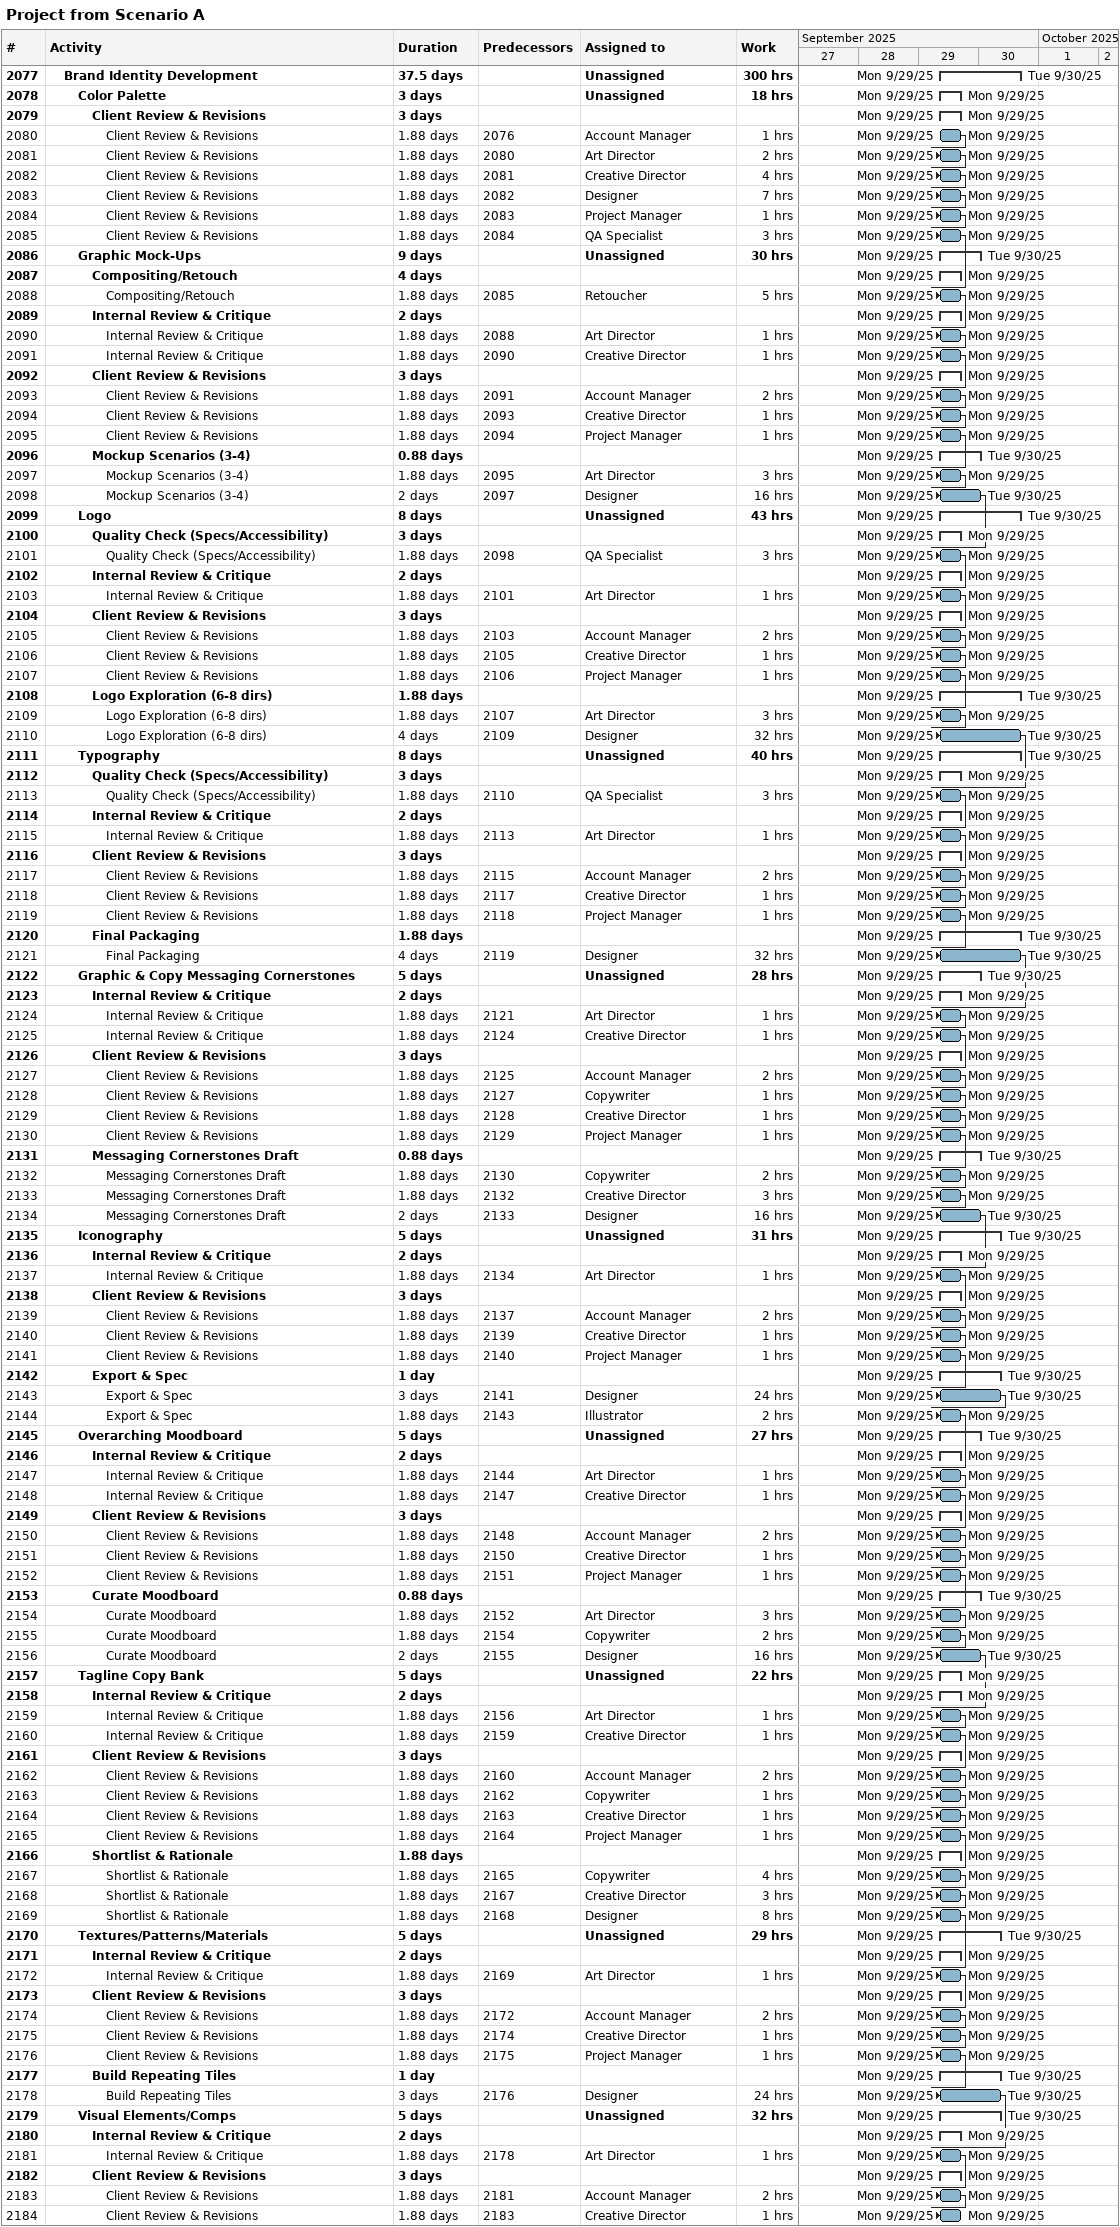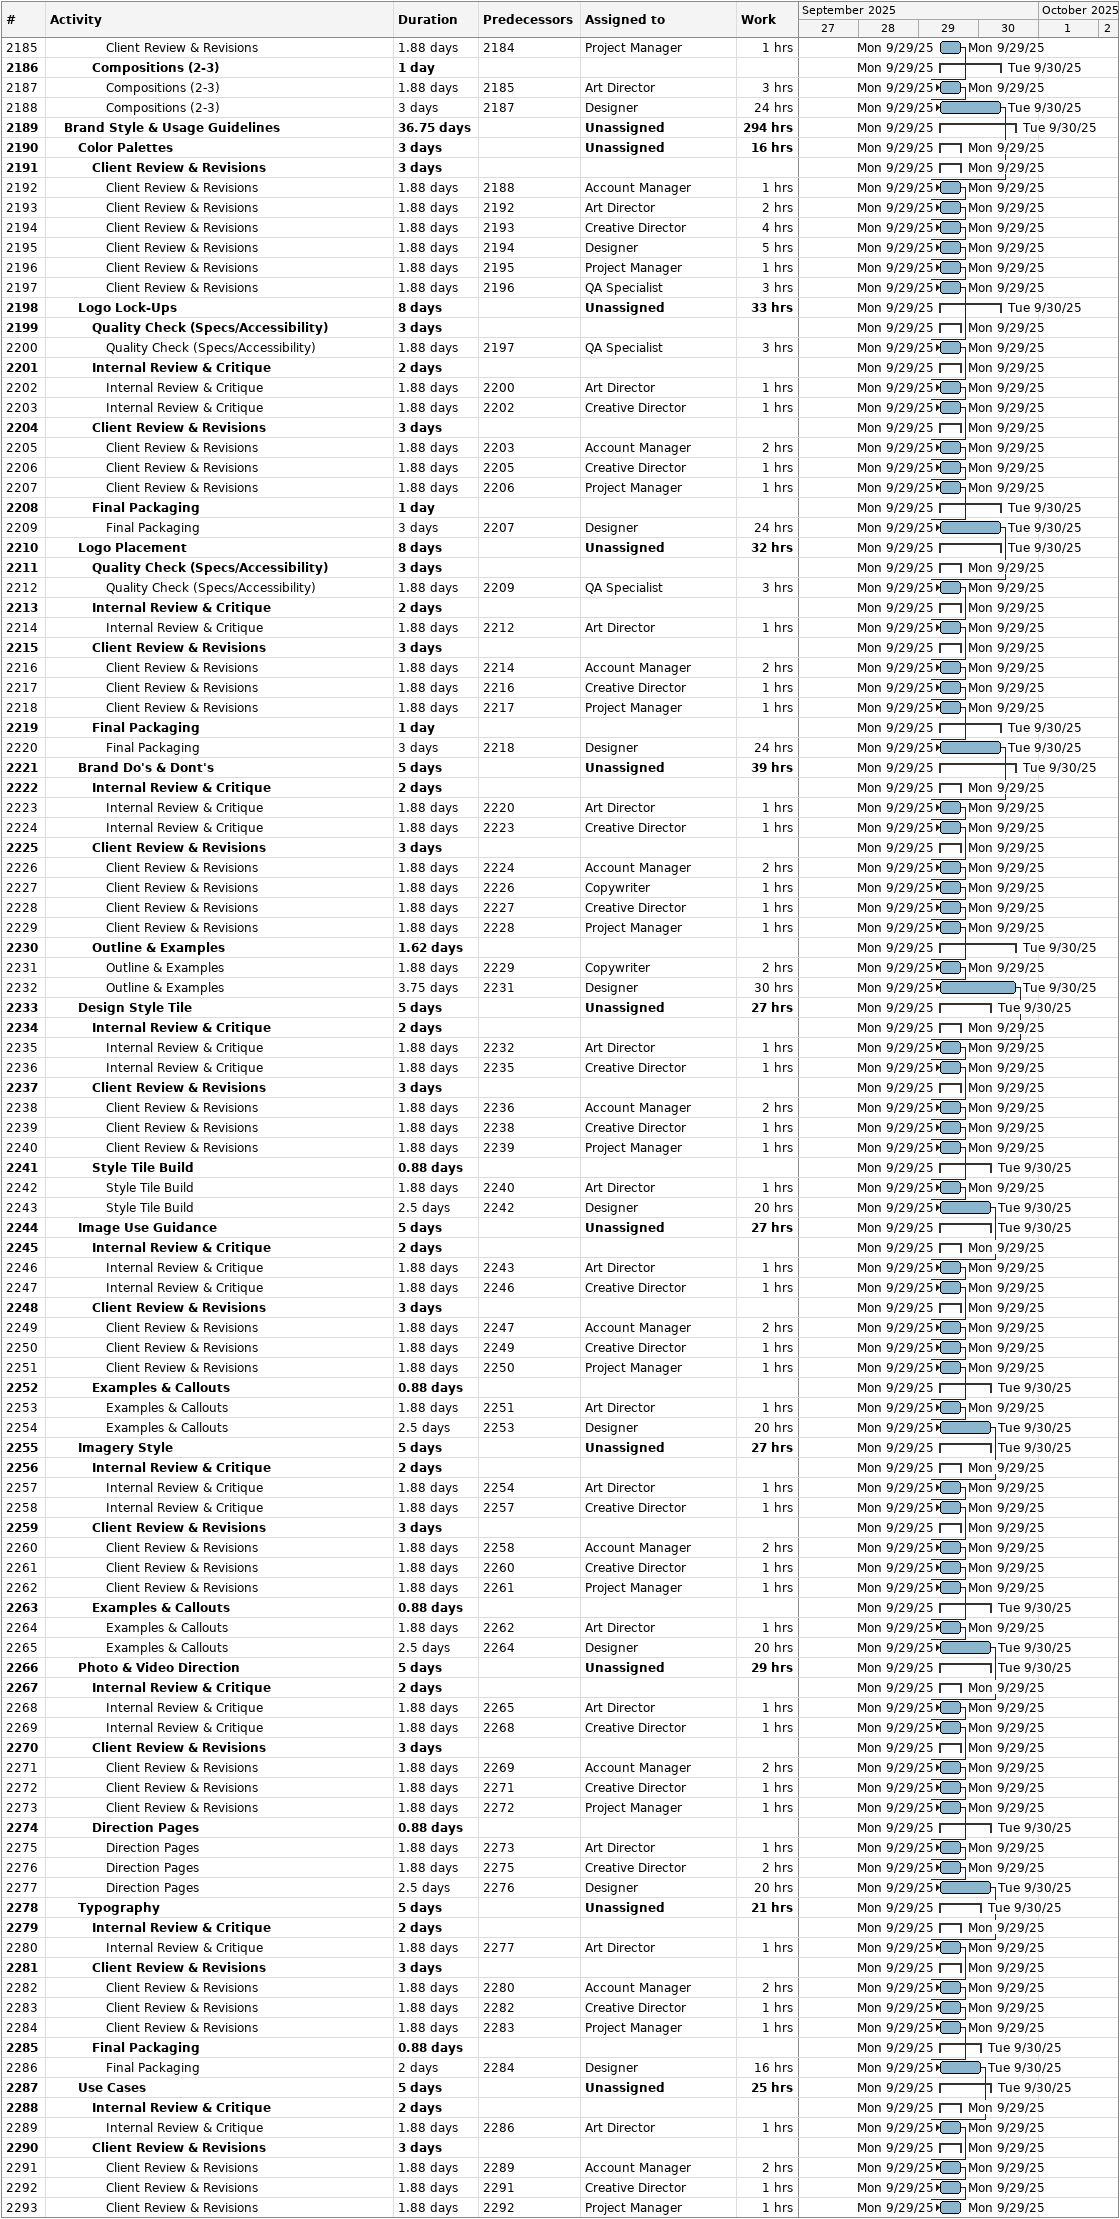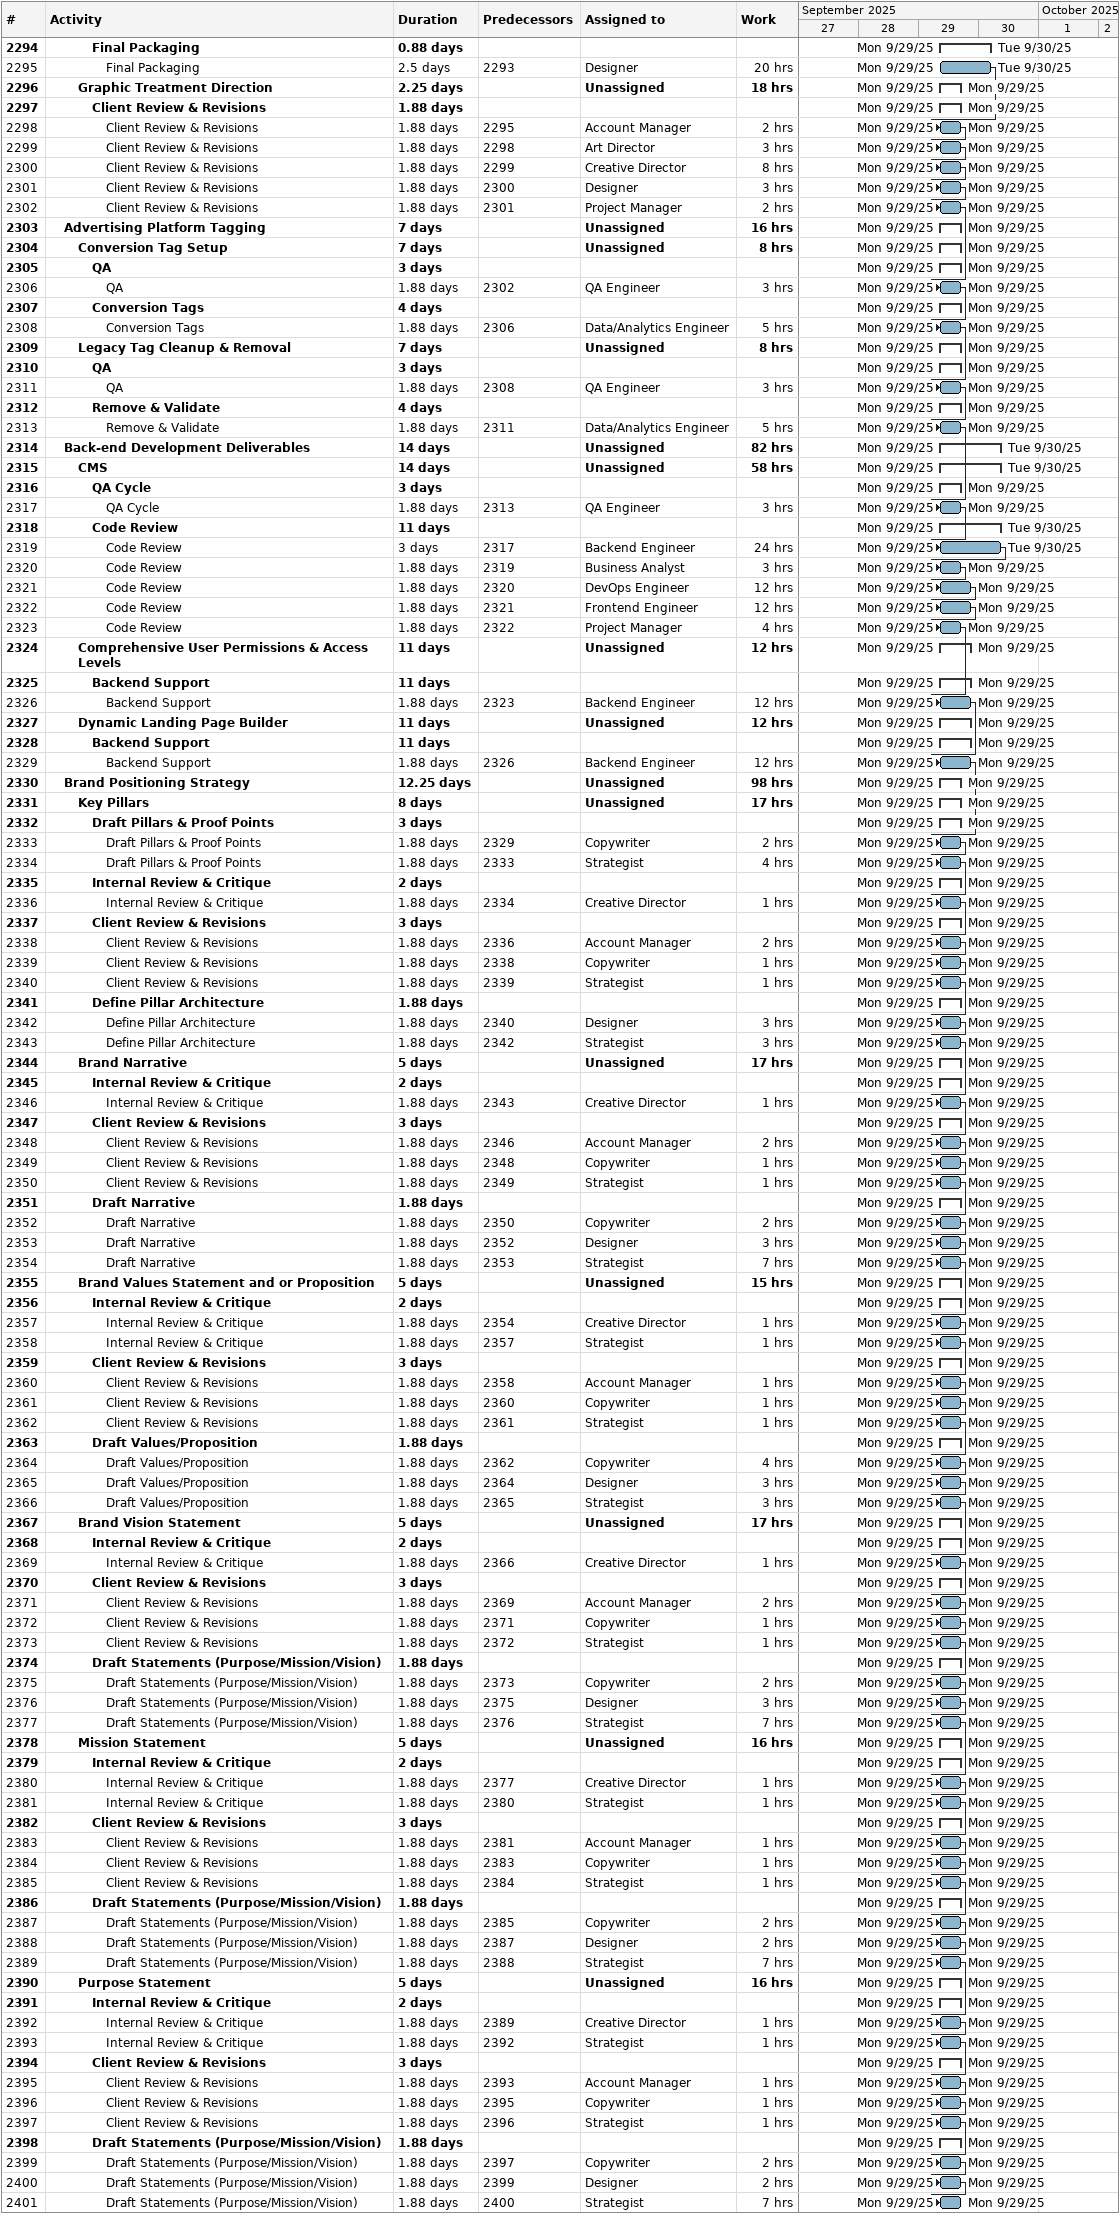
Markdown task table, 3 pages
Project from Scenario A

| ID | Level | Task | Duration | Start | Finish | Predecessors | Resources | Work (h) |
|---|---|---|---|---|---|---|---|---|
| 2077 | 2 | **Brand Identity Development** | 37.5d | 2025-09-29 | 2025-09-30 |  | Unassigned | 300 |
| 2078 | 3 | **Color Palette** | 3d | 2025-09-29 | 2025-09-29 |  | Unassigned | 18 |
| 2079 | 4 | **Client Review & Revisions** | 3d | 2025-09-29 | 2025-09-29 |  |  |  |
| 2080 | 5 | Client Review & Revisions | 1.88d | 2025-09-29 | 2025-09-29 | 2076 | Account Manager | 1 |
| 2081 | 5 | Client Review & Revisions | 1.88d | 2025-09-29 | 2025-09-29 | 2080 | Art Director | 2 |
| 2082 | 5 | Client Review & Revisions | 1.88d | 2025-09-29 | 2025-09-29 | 2081 | Creative Director | 4 |
| 2083 | 5 | Client Review & Revisions | 1.88d | 2025-09-29 | 2025-09-29 | 2082 | Designer | 7 |
| 2084 | 5 | Client Review & Revisions | 1.88d | 2025-09-29 | 2025-09-29 | 2083 | Project Manager | 1 |
| 2085 | 5 | Client Review & Revisions | 1.88d | 2025-09-29 | 2025-09-29 | 2084 | QA Specialist | 3 |
| 2086 | 3 | **Graphic Mock-Ups** | 9d | 2025-09-29 | 2025-09-30 |  | Unassigned | 30 |
| 2087 | 4 | **Compositing/Retouch** | 4d | 2025-09-29 | 2025-09-29 |  |  |  |
| 2088 | 5 | Compositing/Retouch | 1.88d | 2025-09-29 | 2025-09-29 | 2085 | Retoucher | 5 |
| 2089 | 4 | **Internal Review & Critique** | 2d | 2025-09-29 | 2025-09-29 |  |  |  |
| 2090 | 5 | Internal Review & Critique | 1.88d | 2025-09-29 | 2025-09-29 | 2088 | Art Director | 1 |
| 2091 | 5 | Internal Review & Critique | 1.88d | 2025-09-29 | 2025-09-29 | 2090 | Creative Director | 1 |
| 2092 | 4 | **Client Review & Revisions** | 3d | 2025-09-29 | 2025-09-29 |  |  |  |
| 2093 | 5 | Client Review & Revisions | 1.88d | 2025-09-29 | 2025-09-29 | 2091 | Account Manager | 2 |
| 2094 | 5 | Client Review & Revisions | 1.88d | 2025-09-29 | 2025-09-29 | 2093 | Creative Director | 1 |
| 2095 | 5 | Client Review & Revisions | 1.88d | 2025-09-29 | 2025-09-29 | 2094 | Project Manager | 1 |
| 2096 | 4 | **Mockup Scenarios (3-4)** | 0.88d | 2025-09-29 | 2025-09-30 |  |  |  |
| 2097 | 5 | Mockup Scenarios (3-4) | 1.88d | 2025-09-29 | 2025-09-29 | 2095 | Art Director | 3 |
| 2098 | 5 | Mockup Scenarios (3-4) | 2d | 2025-09-29 | 2025-09-30 | 2097 | Designer | 16 |
| 2099 | 3 | **Logo** | 8d | 2025-09-29 | 2025-09-30 |  | Unassigned | 43 |
| 2100 | 4 | **Quality Check (Specs/Accessibility)** | 3d | 2025-09-29 | 2025-09-29 |  |  |  |
| 2101 | 5 | Quality Check (Specs/Accessibility) | 1.88d | 2025-09-29 | 2025-09-29 | 2098 | QA Specialist | 3 |
| 2102 | 4 | **Internal Review & Critique** | 2d | 2025-09-29 | 2025-09-29 |  |  |  |
| 2103 | 5 | Internal Review & Critique | 1.88d | 2025-09-29 | 2025-09-29 | 2101 | Art Director | 1 |
| 2104 | 4 | **Client Review & Revisions** | 3d | 2025-09-29 | 2025-09-29 |  |  |  |
| 2105 | 5 | Client Review & Revisions | 1.88d | 2025-09-29 | 2025-09-29 | 2103 | Account Manager | 2 |
| 2106 | 5 | Client Review & Revisions | 1.88d | 2025-09-29 | 2025-09-29 | 2105 | Creative Director | 1 |
| 2107 | 5 | Client Review & Revisions | 1.88d | 2025-09-29 | 2025-09-29 | 2106 | Project Manager | 1 |
| 2108 | 4 | **Logo Exploration (6-8 dirs)** | 1.88d | 2025-09-29 | 2025-09-30 |  |  |  |
| 2109 | 5 | Logo Exploration (6-8 dirs) | 1.88d | 2025-09-29 | 2025-09-29 | 2107 | Art Director | 3 |
| 2110 | 5 | Logo Exploration (6-8 dirs) | 4d | 2025-09-29 | 2025-09-30 | 2109 | Designer | 32 |
| 2111 | 3 | **Typography** | 8d | 2025-09-29 | 2025-09-30 |  | Unassigned | 40 |
| 2112 | 4 | **Quality Check (Specs/Accessibility)** | 3d | 2025-09-29 | 2025-09-29 |  |  |  |
| 2113 | 5 | Quality Check (Specs/Accessibility) | 1.88d | 2025-09-29 | 2025-09-29 | 2110 | QA Specialist | 3 |
| 2114 | 4 | **Internal Review & Critique** | 2d | 2025-09-29 | 2025-09-29 |  |  |  |
| 2115 | 5 | Internal Review & Critique | 1.88d | 2025-09-29 | 2025-09-29 | 2113 | Art Director | 1 |
| 2116 | 4 | **Client Review & Revisions** | 3d | 2025-09-29 | 2025-09-29 |  |  |  |
| 2117 | 5 | Client Review & Revisions | 1.88d | 2025-09-29 | 2025-09-29 | 2115 | Account Manager | 2 |
| 2118 | 5 | Client Review & Revisions | 1.88d | 2025-09-29 | 2025-09-29 | 2117 | Creative Director | 1 |
| 2119 | 5 | Client Review & Revisions | 1.88d | 2025-09-29 | 2025-09-29 | 2118 | Project Manager | 1 |
| 2120 | 4 | **Final Packaging** | 1.88d | 2025-09-29 | 2025-09-30 |  |  |  |
| 2121 | 5 | Final Packaging | 4d | 2025-09-29 | 2025-09-30 | 2119 | Designer | 32 |
| 2122 | 3 | **Graphic & Copy Messaging Cornerstones** | 5d | 2025-09-29 | 2025-09-30 |  | Unassigned | 28 |
| 2123 | 4 | **Internal Review & Critique** | 2d | 2025-09-29 | 2025-09-29 |  |  |  |
| 2124 | 5 | Internal Review & Critique | 1.88d | 2025-09-29 | 2025-09-29 | 2121 | Art Director | 1 |
| 2125 | 5 | Internal Review & Critique | 1.88d | 2025-09-29 | 2025-09-29 | 2124 | Creative Director | 1 |
| 2126 | 4 | **Client Review & Revisions** | 3d | 2025-09-29 | 2025-09-29 |  |  |  |
| 2127 | 5 | Client Review & Revisions | 1.88d | 2025-09-29 | 2025-09-29 | 2125 | Account Manager | 2 |
| 2128 | 5 | Client Review & Revisions | 1.88d | 2025-09-29 | 2025-09-29 | 2127 | Copywriter | 1 |
| 2129 | 5 | Client Review & Revisions | 1.88d | 2025-09-29 | 2025-09-29 | 2128 | Creative Director | 1 |
| 2130 | 5 | Client Review & Revisions | 1.88d | 2025-09-29 | 2025-09-29 | 2129 | Project Manager | 1 |
| 2131 | 4 | **Messaging Cornerstones Draft** | 0.88d | 2025-09-29 | 2025-09-30 |  |  |  |
| 2132 | 5 | Messaging Cornerstones Draft | 1.88d | 2025-09-29 | 2025-09-29 | 2130 | Copywriter | 2 |
| 2133 | 5 | Messaging Cornerstones Draft | 1.88d | 2025-09-29 | 2025-09-29 | 2132 | Creative Director | 3 |
| 2134 | 5 | Messaging Cornerstones Draft | 2d | 2025-09-29 | 2025-09-30 | 2133 | Designer | 16 |
| 2135 | 3 | **Iconography** | 5d | 2025-09-29 | 2025-09-30 |  | Unassigned | 31 |
| 2136 | 4 | **Internal Review & Critique** | 2d | 2025-09-29 | 2025-09-29 |  |  |  |
| 2137 | 5 | Internal Review & Critique | 1.88d | 2025-09-29 | 2025-09-29 | 2134 | Art Director | 1 |
| 2138 | 4 | **Client Review & Revisions** | 3d | 2025-09-29 | 2025-09-29 |  |  |  |
| 2139 | 5 | Client Review & Revisions | 1.88d | 2025-09-29 | 2025-09-29 | 2137 | Account Manager | 2 |
| 2140 | 5 | Client Review & Revisions | 1.88d | 2025-09-29 | 2025-09-29 | 2139 | Creative Director | 1 |
| 2141 | 5 | Client Review & Revisions | 1.88d | 2025-09-29 | 2025-09-29 | 2140 | Project Manager | 1 |
| 2142 | 4 | **Export & Spec** | 1d | 2025-09-29 | 2025-09-30 |  |  |  |
| 2143 | 5 | Export & Spec | 3d | 2025-09-29 | 2025-09-30 | 2141 | Designer | 24 |
| 2144 | 5 | Export & Spec | 1.88d | 2025-09-29 | 2025-09-29 | 2143 | Illustrator | 2 |
| 2145 | 3 | **Overarching Moodboard** | 5d | 2025-09-29 | 2025-09-30 |  | Unassigned | 27 |
| 2146 | 4 | **Internal Review & Critique** | 2d | 2025-09-29 | 2025-09-29 |  |  |  |
| 2147 | 5 | Internal Review & Critique | 1.88d | 2025-09-29 | 2025-09-29 | 2144 | Art Director | 1 |
| 2148 | 5 | Internal Review & Critique | 1.88d | 2025-09-29 | 2025-09-29 | 2147 | Creative Director | 1 |
| 2149 | 4 | **Client Review & Revisions** | 3d | 2025-09-29 | 2025-09-29 |  |  |  |
| 2150 | 5 | Client Review & Revisions | 1.88d | 2025-09-29 | 2025-09-29 | 2148 | Account Manager | 2 |
| 2151 | 5 | Client Review & Revisions | 1.88d | 2025-09-29 | 2025-09-29 | 2150 | Creative Director | 1 |
| 2152 | 5 | Client Review & Revisions | 1.88d | 2025-09-29 | 2025-09-29 | 2151 | Project Manager | 1 |
| 2153 | 4 | **Curate Moodboard** | 0.88d | 2025-09-29 | 2025-09-30 |  |  |  |
| 2154 | 5 | Curate Moodboard | 1.88d | 2025-09-29 | 2025-09-29 | 2152 | Art Director | 3 |
| 2155 | 5 | Curate Moodboard | 1.88d | 2025-09-29 | 2025-09-29 | 2154 | Copywriter | 2 |
| 2156 | 5 | Curate Moodboard | 2d | 2025-09-29 | 2025-09-30 | 2155 | Designer | 16 |
| 2157 | 3 | **Tagline Copy Bank** | 5d | 2025-09-29 | 2025-09-29 |  | Unassigned | 22 |
| 2158 | 4 | **Internal Review & Critique** | 2d | 2025-09-29 | 2025-09-29 |  |  |  |
| 2159 | 5 | Internal Review & Critique | 1.88d | 2025-09-29 | 2025-09-29 | 2156 | Art Director | 1 |
| 2160 | 5 | Internal Review & Critique | 1.88d | 2025-09-29 | 2025-09-29 | 2159 | Creative Director | 1 |
| 2161 | 4 | **Client Review & Revisions** | 3d | 2025-09-29 | 2025-09-29 |  |  |  |
| 2162 | 5 | Client Review & Revisions | 1.88d | 2025-09-29 | 2025-09-29 | 2160 | Account Manager | 2 |
| 2163 | 5 | Client Review & Revisions | 1.88d | 2025-09-29 | 2025-09-29 | 2162 | Copywriter | 1 |
| 2164 | 5 | Client Review & Revisions | 1.88d | 2025-09-29 | 2025-09-29 | 2163 | Creative Director | 1 |
| 2165 | 5 | Client Review & Revisions | 1.88d | 2025-09-29 | 2025-09-29 | 2164 | Project Manager | 1 |
| 2166 | 4 | **Shortlist & Rationale** | 1.88d | 2025-09-29 | 2025-09-29 |  |  |  |
| 2167 | 5 | Shortlist & Rationale | 1.88d | 2025-09-29 | 2025-09-29 | 2165 | Copywriter | 4 |
| 2168 | 5 | Shortlist & Rationale | 1.88d | 2025-09-29 | 2025-09-29 | 2167 | Creative Director | 3 |
| 2169 | 5 | Shortlist & Rationale | 1.88d | 2025-09-29 | 2025-09-29 | 2168 | Designer | 8 |
| 2170 | 3 | **Textures/Patterns/Materials** | 5d | 2025-09-29 | 2025-09-30 |  | Unassigned | 29 |
| 2171 | 4 | **Internal Review & Critique** | 2d | 2025-09-29 | 2025-09-29 |  |  |  |
| 2172 | 5 | Internal Review & Critique | 1.88d | 2025-09-29 | 2025-09-29 | 2169 | Art Director | 1 |
| 2173 | 4 | **Client Review & Revisions** | 3d | 2025-09-29 | 2025-09-29 |  |  |  |
| 2174 | 5 | Client Review & Revisions | 1.88d | 2025-09-29 | 2025-09-29 | 2172 | Account Manager | 2 |
| 2175 | 5 | Client Review & Revisions | 1.88d | 2025-09-29 | 2025-09-29 | 2174 | Creative Director | 1 |
| 2176 | 5 | Client Review & Revisions | 1.88d | 2025-09-29 | 2025-09-29 | 2175 | Project Manager | 1 |
| 2177 | 4 | **Build Repeating Tiles** | 1d | 2025-09-29 | 2025-09-30 |  |  |  |
| 2178 | 5 | Build Repeating Tiles | 3d | 2025-09-29 | 2025-09-30 | 2176 | Designer | 24 |
| 2179 | 3 | **Visual Elements/Comps** | 5d | 2025-09-29 | 2025-09-30 |  | Unassigned | 32 |
| 2180 | 4 | **Internal Review & Critique** | 2d | 2025-09-29 | 2025-09-29 |  |  |  |
| 2181 | 5 | Internal Review & Critique | 1.88d | 2025-09-29 | 2025-09-29 | 2178 | Art Director | 1 |
| 2182 | 4 | **Client Review & Revisions** | 3d | 2025-09-29 | 2025-09-29 |  |  |  |
| 2183 | 5 | Client Review & Revisions | 1.88d | 2025-09-29 | 2025-09-29 | 2181 | Account Manager | 2 |
| 2184 | 5 | Client Review & Revisions | 1.88d | 2025-09-29 | 2025-09-29 | 2183 | Creative Director | 1 |
| 2185 | 5 | Client Review & Revisions | 1.88d | 2025-09-29 | 2025-09-29 | 2184 | Project Manager | 1 |
| 2186 | 4 | **Compositions (2-3)** | 1d | 2025-09-29 | 2025-09-30 |  |  |  |
| 2187 | 5 | Compositions (2-3) | 1.88d | 2025-09-29 | 2025-09-29 | 2185 | Art Director | 3 |
| 2188 | 5 | Compositions (2-3) | 3d | 2025-09-29 | 2025-09-30 | 2187 | Designer | 24 |
| 2189 | 2 | **Brand Style & Usage Guidelines** | 36.75d | 2025-09-29 | 2025-09-30 |  | Unassigned | 294 |
| 2190 | 3 | **Color Palettes** | 3d | 2025-09-29 | 2025-09-29 |  | Unassigned | 16 |
| 2191 | 4 | **Client Review & Revisions** | 3d | 2025-09-29 | 2025-09-29 |  |  |  |
| 2192 | 5 | Client Review & Revisions | 1.88d | 2025-09-29 | 2025-09-29 | 2188 | Account Manager | 1 |
| 2193 | 5 | Client Review & Revisions | 1.88d | 2025-09-29 | 2025-09-29 | 2192 | Art Director | 2 |
| 2194 | 5 | Client Review & Revisions | 1.88d | 2025-09-29 | 2025-09-29 | 2193 | Creative Director | 4 |
| 2195 | 5 | Client Review & Revisions | 1.88d | 2025-09-29 | 2025-09-29 | 2194 | Designer | 5 |
| 2196 | 5 | Client Review & Revisions | 1.88d | 2025-09-29 | 2025-09-29 | 2195 | Project Manager | 1 |
| 2197 | 5 | Client Review & Revisions | 1.88d | 2025-09-29 | 2025-09-29 | 2196 | QA Specialist | 3 |
| 2198 | 3 | **Logo Lock-Ups** | 8d | 2025-09-29 | 2025-09-30 |  | Unassigned | 33 |
| 2199 | 4 | **Quality Check (Specs/Accessibility)** | 3d | 2025-09-29 | 2025-09-29 |  |  |  |
| 2200 | 5 | Quality Check (Specs/Accessibility) | 1.88d | 2025-09-29 | 2025-09-29 | 2197 | QA Specialist | 3 |
| 2201 | 4 | **Internal Review & Critique** | 2d | 2025-09-29 | 2025-09-29 |  |  |  |
| 2202 | 5 | Internal Review & Critique | 1.88d | 2025-09-29 | 2025-09-29 | 2200 | Art Director | 1 |
| 2203 | 5 | Internal Review & Critique | 1.88d | 2025-09-29 | 2025-09-29 | 2202 | Creative Director | 1 |
| 2204 | 4 | **Client Review & Revisions** | 3d | 2025-09-29 | 2025-09-29 |  |  |  |
| 2205 | 5 | Client Review & Revisions | 1.88d | 2025-09-29 | 2025-09-29 | 2203 | Account Manager | 2 |
| 2206 | 5 | Client Review & Revisions | 1.88d | 2025-09-29 | 2025-09-29 | 2205 | Creative Director | 1 |
| 2207 | 5 | Client Review & Revisions | 1.88d | 2025-09-29 | 2025-09-29 | 2206 | Project Manager | 1 |
| 2208 | 4 | **Final Packaging** | 1d | 2025-09-29 | 2025-09-30 |  |  |  |
| 2209 | 5 | Final Packaging | 3d | 2025-09-29 | 2025-09-30 | 2207 | Designer | 24 |
| 2210 | 3 | **Logo Placement** | 8d | 2025-09-29 | 2025-09-30 |  | Unassigned | 32 |
| 2211 | 4 | **Quality Check (Specs/Accessibility)** | 3d | 2025-09-29 | 2025-09-29 |  |  |  |
| 2212 | 5 | Quality Check (Specs/Accessibility) | 1.88d | 2025-09-29 | 2025-09-29 | 2209 | QA Specialist | 3 |
| 2213 | 4 | **Internal Review & Critique** | 2d | 2025-09-29 | 2025-09-29 |  |  |  |
| 2214 | 5 | Internal Review & Critique | 1.88d | 2025-09-29 | 2025-09-29 | 2212 | Art Director | 1 |
| 2215 | 4 | **Client Review & Revisions** | 3d | 2025-09-29 | 2025-09-29 |  |  |  |
| 2216 | 5 | Client Review & Revisions | 1.88d | 2025-09-29 | 2025-09-29 | 2214 | Account Manager | 2 |
| 2217 | 5 | Client Review & Revisions | 1.88d | 2025-09-29 | 2025-09-29 | 2216 | Creative Director | 1 |
| 2218 | 5 | Client Review & Revisions | 1.88d | 2025-09-29 | 2025-09-29 | 2217 | Project Manager | 1 |
| 2219 | 4 | **Final Packaging** | 1d | 2025-09-29 | 2025-09-30 |  |  |  |
| 2220 | 5 | Final Packaging | 3d | 2025-09-29 | 2025-09-30 | 2218 | Designer | 24 |
| 2221 | 3 | **Brand Do's & Dont's** | 5d | 2025-09-29 | 2025-09-30 |  | Unassigned | 39 |
| 2222 | 4 | **Internal Review & Critique** | 2d | 2025-09-29 | 2025-09-29 |  |  |  |
| 2223 | 5 | Internal Review & Critique | 1.88d | 2025-09-29 | 2025-09-29 | 2220 | Art Director | 1 |
| 2224 | 5 | Internal Review & Critique | 1.88d | 2025-09-29 | 2025-09-29 | 2223 | Creative Director | 1 |
| 2225 | 4 | **Client Review & Revisions** | 3d | 2025-09-29 | 2025-09-29 |  |  |  |
| 2226 | 5 | Client Review & Revisions | 1.88d | 2025-09-29 | 2025-09-29 | 2224 | Account Manager | 2 |
| 2227 | 5 | Client Review & Revisions | 1.88d | 2025-09-29 | 2025-09-29 | 2226 | Copywriter | 1 |
| 2228 | 5 | Client Review & Revisions | 1.88d | 2025-09-29 | 2025-09-29 | 2227 | Creative Director | 1 |
| 2229 | 5 | Client Review & Revisions | 1.88d | 2025-09-29 | 2025-09-29 | 2228 | Project Manager | 1 |
| 2230 | 4 | **Outline & Examples** | 1.62d | 2025-09-29 | 2025-09-30 |  |  |  |
| 2231 | 5 | Outline & Examples | 1.88d | 2025-09-29 | 2025-09-29 | 2229 | Copywriter | 2 |
| 2232 | 5 | Outline & Examples | 3.75d | 2025-09-29 | 2025-09-30 | 2231 | Designer | 30 |
| 2233 | 3 | **Design Style Tile** | 5d | 2025-09-29 | 2025-09-30 |  | Unassigned | 27 |
| 2234 | 4 | **Internal Review & Critique** | 2d | 2025-09-29 | 2025-09-29 |  |  |  |
| 2235 | 5 | Internal Review & Critique | 1.88d | 2025-09-29 | 2025-09-29 | 2232 | Art Director | 1 |
| 2236 | 5 | Internal Review & Critique | 1.88d | 2025-09-29 | 2025-09-29 | 2235 | Creative Director | 1 |
| 2237 | 4 | **Client Review & Revisions** | 3d | 2025-09-29 | 2025-09-29 |  |  |  |
| 2238 | 5 | Client Review & Revisions | 1.88d | 2025-09-29 | 2025-09-29 | 2236 | Account Manager | 2 |
| 2239 | 5 | Client Review & Revisions | 1.88d | 2025-09-29 | 2025-09-29 | 2238 | Creative Director | 1 |
| 2240 | 5 | Client Review & Revisions | 1.88d | 2025-09-29 | 2025-09-29 | 2239 | Project Manager | 1 |
| 2241 | 4 | **Style Tile Build** | 0.88d | 2025-09-29 | 2025-09-30 |  |  |  |
| 2242 | 5 | Style Tile Build | 1.88d | 2025-09-29 | 2025-09-29 | 2240 | Art Director | 1 |
| 2243 | 5 | Style Tile Build | 2.5d | 2025-09-29 | 2025-09-30 | 2242 | Designer | 20 |
| 2244 | 3 | **Image Use Guidance** | 5d | 2025-09-29 | 2025-09-30 |  | Unassigned | 27 |
| 2245 | 4 | **Internal Review & Critique** | 2d | 2025-09-29 | 2025-09-29 |  |  |  |
| 2246 | 5 | Internal Review & Critique | 1.88d | 2025-09-29 | 2025-09-29 | 2243 | Art Director | 1 |
| 2247 | 5 | Internal Review & Critique | 1.88d | 2025-09-29 | 2025-09-29 | 2246 | Creative Director | 1 |
| 2248 | 4 | **Client Review & Revisions** | 3d | 2025-09-29 | 2025-09-29 |  |  |  |
| 2249 | 5 | Client Review & Revisions | 1.88d | 2025-09-29 | 2025-09-29 | 2247 | Account Manager | 2 |
| 2250 | 5 | Client Review & Revisions | 1.88d | 2025-09-29 | 2025-09-29 | 2249 | Creative Director | 1 |
| 2251 | 5 | Client Review & Revisions | 1.88d | 2025-09-29 | 2025-09-29 | 2250 | Project Manager | 1 |
| 2252 | 4 | **Examples & Callouts** | 0.88d | 2025-09-29 | 2025-09-30 |  |  |  |
| 2253 | 5 | Examples & Callouts | 1.88d | 2025-09-29 | 2025-09-29 | 2251 | Art Director | 1 |
| 2254 | 5 | Examples & Callouts | 2.5d | 2025-09-29 | 2025-09-30 | 2253 | Designer | 20 |
| 2255 | 3 | **Imagery Style** | 5d | 2025-09-29 | 2025-09-30 |  | Unassigned | 27 |
| 2256 | 4 | **Internal Review & Critique** | 2d | 2025-09-29 | 2025-09-29 |  |  |  |
| 2257 | 5 | Internal Review & Critique | 1.88d | 2025-09-29 | 2025-09-29 | 2254 | Art Director | 1 |
| 2258 | 5 | Internal Review & Critique | 1.88d | 2025-09-29 | 2025-09-29 | 2257 | Creative Director | 1 |
| 2259 | 4 | **Client Review & Revisions** | 3d | 2025-09-29 | 2025-09-29 |  |  |  |
| 2260 | 5 | Client Review & Revisions | 1.88d | 2025-09-29 | 2025-09-29 | 2258 | Account Manager | 2 |
| 2261 | 5 | Client Review & Revisions | 1.88d | 2025-09-29 | 2025-09-29 | 2260 | Creative Director | 1 |
| 2262 | 5 | Client Review & Revisions | 1.88d | 2025-09-29 | 2025-09-29 | 2261 | Project Manager | 1 |
| 2263 | 4 | **Examples & Callouts** | 0.88d | 2025-09-29 | 2025-09-30 |  |  |  |
| 2264 | 5 | Examples & Callouts | 1.88d | 2025-09-29 | 2025-09-29 | 2262 | Art Director | 1 |
| 2265 | 5 | Examples & Callouts | 2.5d | 2025-09-29 | 2025-09-30 | 2264 | Designer | 20 |
| 2266 | 3 | **Photo & Video Direction** | 5d | 2025-09-29 | 2025-09-30 |  | Unassigned | 29 |
| 2267 | 4 | **Internal Review & Critique** | 2d | 2025-09-29 | 2025-09-29 |  |  |  |
| 2268 | 5 | Internal Review & Critique | 1.88d | 2025-09-29 | 2025-09-29 | 2265 | Art Director | 1 |
| 2269 | 5 | Internal Review & Critique | 1.88d | 2025-09-29 | 2025-09-29 | 2268 | Creative Director | 1 |
| 2270 | 4 | **Client Review & Revisions** | 3d | 2025-09-29 | 2025-09-29 |  |  |  |
| 2271 | 5 | Client Review & Revisions | 1.88d | 2025-09-29 | 2025-09-29 | 2269 | Account Manager | 2 |
| 2272 | 5 | Client Review & Revisions | 1.88d | 2025-09-29 | 2025-09-29 | 2271 | Creative Director | 1 |
| 2273 | 5 | Client Review & Revisions | 1.88d | 2025-09-29 | 2025-09-29 | 2272 | Project Manager | 1 |
| 2274 | 4 | **Direction Pages** | 0.88d | 2025-09-29 | 2025-09-30 |  |  |  |
| 2275 | 5 | Direction Pages | 1.88d | 2025-09-29 | 2025-09-29 | 2273 | Art Director | 1 |
| 2276 | 5 | Direction Pages | 1.88d | 2025-09-29 | 2025-09-29 | 2275 | Creative Director | 2 |
| 2277 | 5 | Direction Pages | 2.5d | 2025-09-29 | 2025-09-30 | 2276 | Designer | 20 |
| 2278 | 3 | **Typography** | 5d | 2025-09-29 | 2025-09-30 |  | Unassigned | 21 |
| 2279 | 4 | **Internal Review & Critique** | 2d | 2025-09-29 | 2025-09-29 |  |  |  |
| 2280 | 5 | Internal Review & Critique | 1.88d | 2025-09-29 | 2025-09-29 | 2277 | Art Director | 1 |
| 2281 | 4 | **Client Review & Revisions** | 3d | 2025-09-29 | 2025-09-29 |  |  |  |
| 2282 | 5 | Client Review & Revisions | 1.88d | 2025-09-29 | 2025-09-29 | 2280 | Account Manager | 2 |
| 2283 | 5 | Client Review & Revisions | 1.88d | 2025-09-29 | 2025-09-29 | 2282 | Creative Director | 1 |
| 2284 | 5 | Client Review & Revisions | 1.88d | 2025-09-29 | 2025-09-29 | 2283 | Project Manager | 1 |
| 2285 | 4 | **Final Packaging** | 0.88d | 2025-09-29 | 2025-09-30 |  |  |  |
| 2286 | 5 | Final Packaging | 2d | 2025-09-29 | 2025-09-30 | 2284 | Designer | 16 |
| 2287 | 3 | **Use Cases** | 5d | 2025-09-29 | 2025-09-30 |  | Unassigned | 25 |
| 2288 | 4 | **Internal Review & Critique** | 2d | 2025-09-29 | 2025-09-29 |  |  |  |
| 2289 | 5 | Internal Review & Critique | 1.88d | 2025-09-29 | 2025-09-29 | 2286 | Art Director | 1 |
| 2290 | 4 | **Client Review & Revisions** | 3d | 2025-09-29 | 2025-09-29 |  |  |  |
| 2291 | 5 | Client Review & Revisions | 1.88d | 2025-09-29 | 2025-09-29 | 2289 | Account Manager | 2 |
| 2292 | 5 | Client Review & Revisions | 1.88d | 2025-09-29 | 2025-09-29 | 2291 | Creative Director | 1 |
| 2293 | 5 | Client Review & Revisions | 1.88d | 2025-09-29 | 2025-09-29 | 2292 | Project Manager | 1 |
| 2294 | 4 | **Final Packaging** | 0.88d | 2025-09-29 | 2025-09-30 |  |  |  |
| 2295 | 5 | Final Packaging | 2.5d | 2025-09-29 | 2025-09-30 | 2293 | Designer | 20 |
| 2296 | 3 | **Graphic Treatment Direction** | 2.25d | 2025-09-29 | 2025-09-29 |  | Unassigned | 18 |
| 2297 | 4 | **Client Review & Revisions** | 1.88d | 2025-09-29 | 2025-09-29 |  |  |  |
| 2298 | 5 | Client Review & Revisions | 1.88d | 2025-09-29 | 2025-09-29 | 2295 | Account Manager | 2 |
| 2299 | 5 | Client Review & Revisions | 1.88d | 2025-09-29 | 2025-09-29 | 2298 | Art Director | 3 |
| 2300 | 5 | Client Review & Revisions | 1.88d | 2025-09-29 | 2025-09-29 | 2299 | Creative Director | 8 |
| 2301 | 5 | Client Review & Revisions | 1.88d | 2025-09-29 | 2025-09-29 | 2300 | Designer | 3 |
| 2302 | 5 | Client Review & Revisions | 1.88d | 2025-09-29 | 2025-09-29 | 2301 | Project Manager | 2 |
| 2303 | 2 | **Advertising Platform Tagging** | 7d | 2025-09-29 | 2025-09-29 |  | Unassigned | 16 |
| 2304 | 3 | **Conversion Tag Setup** | 7d | 2025-09-29 | 2025-09-29 |  | Unassigned | 8 |
| 2305 | 4 | **QA** | 3d | 2025-09-29 | 2025-09-29 |  |  |  |
| 2306 | 5 | QA | 1.88d | 2025-09-29 | 2025-09-29 | 2302 | QA Engineer | 3 |
| 2307 | 4 | **Conversion Tags** | 4d | 2025-09-29 | 2025-09-29 |  |  |  |
| 2308 | 5 | Conversion Tags | 1.88d | 2025-09-29 | 2025-09-29 | 2306 | Data/Analytics Engineer | 5 |
| 2309 | 3 | **Legacy Tag Cleanup & Removal** | 7d | 2025-09-29 | 2025-09-29 |  | Unassigned | 8 |
| 2310 | 4 | **QA** | 3d | 2025-09-29 | 2025-09-29 |  |  |  |
| 2311 | 5 | QA | 1.88d | 2025-09-29 | 2025-09-29 | 2308 | QA Engineer | 3 |
| 2312 | 4 | **Remove & Validate** | 4d | 2025-09-29 | 2025-09-29 |  |  |  |
| 2313 | 5 | Remove & Validate | 1.88d | 2025-09-29 | 2025-09-29 | 2311 | Data/Analytics Engineer | 5 |
| 2314 | 2 | **Back-end Development Deliverables** | 14d | 2025-09-29 | 2025-09-30 |  | Unassigned | 82 |
| 2315 | 3 | **CMS** | 14d | 2025-09-29 | 2025-09-30 |  | Unassigned | 58 |
| 2316 | 4 | **QA Cycle** | 3d | 2025-09-29 | 2025-09-29 |  |  |  |
| 2317 | 5 | QA Cycle | 1.88d | 2025-09-29 | 2025-09-29 | 2313 | QA Engineer | 3 |
| 2318 | 4 | **Code Review** | 11d | 2025-09-29 | 2025-09-30 |  |  |  |
| 2319 | 5 | Code Review | 3d | 2025-09-29 | 2025-09-30 | 2317 | Backend Engineer | 24 |
| 2320 | 5 | Code Review | 1.88d | 2025-09-29 | 2025-09-29 | 2319 | Business Analyst | 3 |
| 2321 | 5 | Code Review | 1.88d | 2025-09-29 | 2025-09-29 | 2320 | DevOps Engineer | 12 |
| 2322 | 5 | Code Review | 1.88d | 2025-09-29 | 2025-09-29 | 2321 | Frontend Engineer | 12 |
| 2323 | 5 | Code Review | 1.88d | 2025-09-29 | 2025-09-29 | 2322 | Project Manager | 4 |
| 2324 | 3 | **Comprehensive User Permissions & Access Levels** | 11d | 2025-09-29 | 2025-09-29 |  | Unassigned | 12 |
| 2325 | 4 | **Backend Support** | 11d | 2025-09-29 | 2025-09-29 |  |  |  |
| 2326 | 5 | Backend Support | 1.88d | 2025-09-29 | 2025-09-29 | 2323 | Backend Engineer | 12 |
| 2327 | 3 | **Dynamic Landing Page Builder** | 11d | 2025-09-29 | 2025-09-29 |  | Unassigned | 12 |
| 2328 | 4 | **Backend Support** | 11d | 2025-09-29 | 2025-09-29 |  |  |  |
| 2329 | 5 | Backend Support | 1.88d | 2025-09-29 | 2025-09-29 | 2326 | Backend Engineer | 12 |
| 2330 | 2 | **Brand Positioning Strategy** | 12.25d | 2025-09-29 | 2025-09-29 |  | Unassigned | 98 |
| 2331 | 3 | **Key Pillars** | 8d | 2025-09-29 | 2025-09-29 |  | Unassigned | 17 |
| 2332 | 4 | **Draft Pillars & Proof Points** | 3d | 2025-09-29 | 2025-09-29 |  |  |  |
| 2333 | 5 | Draft Pillars & Proof Points | 1.88d | 2025-09-29 | 2025-09-29 | 2329 | Copywriter | 2 |
| 2334 | 5 | Draft Pillars & Proof Points | 1.88d | 2025-09-29 | 2025-09-29 | 2333 | Strategist | 4 |
| 2335 | 4 | **Internal Review & Critique** | 2d | 2025-09-29 | 2025-09-29 |  |  |  |
| 2336 | 5 | Internal Review & Critique | 1.88d | 2025-09-29 | 2025-09-29 | 2334 | Creative Director | 1 |
| 2337 | 4 | **Client Review & Revisions** | 3d | 2025-09-29 | 2025-09-29 |  |  |  |
| 2338 | 5 | Client Review & Revisions | 1.88d | 2025-09-29 | 2025-09-29 | 2336 | Account Manager | 2 |
| 2339 | 5 | Client Review & Revisions | 1.88d | 2025-09-29 | 2025-09-29 | 2338 | Copywriter | 1 |
| 2340 | 5 | Client Review & Revisions | 1.88d | 2025-09-29 | 2025-09-29 | 2339 | Strategist | 1 |
| 2341 | 4 | **Define Pillar Architecture** | 1.88d | 2025-09-29 | 2025-09-29 |  |  |  |
| 2342 | 5 | Define Pillar Architecture | 1.88d | 2025-09-29 | 2025-09-29 | 2340 | Designer | 3 |
| 2343 | 5 | Define Pillar Architecture | 1.88d | 2025-09-29 | 2025-09-29 | 2342 | Strategist | 3 |
| 2344 | 3 | **Brand Narrative** | 5d | 2025-09-29 | 2025-09-29 |  | Unassigned | 17 |
| 2345 | 4 | **Internal Review & Critique** | 2d | 2025-09-29 | 2025-09-29 |  |  |  |
| 2346 | 5 | Internal Review & Critique | 1.88d | 2025-09-29 | 2025-09-29 | 2343 | Creative Director | 1 |
| 2347 | 4 | **Client Review & Revisions** | 3d | 2025-09-29 | 2025-09-29 |  |  |  |
| 2348 | 5 | Client Review & Revisions | 1.88d | 2025-09-29 | 2025-09-29 | 2346 | Account Manager | 2 |
| 2349 | 5 | Client Review & Revisions | 1.88d | 2025-09-29 | 2025-09-29 | 2348 | Copywriter | 1 |
| 2350 | 5 | Client Review & Revisions | 1.88d | 2025-09-29 | 2025-09-29 | 2349 | Strategist | 1 |
| 2351 | 4 | **Draft Narrative** | 1.88d | 2025-09-29 | 2025-09-29 |  |  |  |
| 2352 | 5 | Draft Narrative | 1.88d | 2025-09-29 | 2025-09-29 | 2350 | Copywriter | 2 |
| 2353 | 5 | Draft Narrative | 1.88d | 2025-09-29 | 2025-09-29 | 2352 | Designer | 3 |
| 2354 | 5 | Draft Narrative | 1.88d | 2025-09-29 | 2025-09-29 | 2353 | Strategist | 7 |
| 2355 | 3 | **Brand Values Statement and or Proposition** | 5d | 2025-09-29 | 2025-09-29 |  | Unassigned | 15 |
| 2356 | 4 | **Internal Review & Critique** | 2d | 2025-09-29 | 2025-09-29 |  |  |  |
| 2357 | 5 | Internal Review & Critique | 1.88d | 2025-09-29 | 2025-09-29 | 2354 | Creative Director | 1 |
| 2358 | 5 | Internal Review & Critique | 1.88d | 2025-09-29 | 2025-09-29 | 2357 | Strategist | 1 |
| 2359 | 4 | **Client Review & Revisions** | 3d | 2025-09-29 | 2025-09-29 |  |  |  |
| 2360 | 5 | Client Review & Revisions | 1.88d | 2025-09-29 | 2025-09-29 | 2358 | Account Manager | 1 |
| 2361 | 5 | Client Review & Revisions | 1.88d | 2025-09-29 | 2025-09-29 | 2360 | Copywriter | 1 |
| 2362 | 5 | Client Review & Revisions | 1.88d | 2025-09-29 | 2025-09-29 | 2361 | Strategist | 1 |
| 2363 | 4 | **Draft Values/Proposition** | 1.88d | 2025-09-29 | 2025-09-29 |  |  |  |
| 2364 | 5 | Draft Values/Proposition | 1.88d | 2025-09-29 | 2025-09-29 | 2362 | Copywriter | 4 |
| 2365 | 5 | Draft Values/Proposition | 1.88d | 2025-09-29 | 2025-09-29 | 2364 | Designer | 3 |
| 2366 | 5 | Draft Values/Proposition | 1.88d | 2025-09-29 | 2025-09-29 | 2365 | Strategist | 3 |
| 2367 | 3 | **Brand Vision Statement** | 5d | 2025-09-29 | 2025-09-29 |  | Unassigned | 17 |
| 2368 | 4 | **Internal Review & Critique** | 2d | 2025-09-29 | 2025-09-29 |  |  |  |
| 2369 | 5 | Internal Review & Critique | 1.88d | 2025-09-29 | 2025-09-29 | 2366 | Creative Director | 1 |
| 2370 | 4 | **Client Review & Revisions** | 3d | 2025-09-29 | 2025-09-29 |  |  |  |
| 2371 | 5 | Client Review & Revisions | 1.88d | 2025-09-29 | 2025-09-29 | 2369 | Account Manager | 2 |
| 2372 | 5 | Client Review & Revisions | 1.88d | 2025-09-29 | 2025-09-29 | 2371 | Copywriter | 1 |
| 2373 | 5 | Client Review & Revisions | 1.88d | 2025-09-29 | 2025-09-29 | 2372 | Strategist | 1 |
| 2374 | 4 | **Draft Statements (Purpose/Mission/Vision)** | 1.88d | 2025-09-29 | 2025-09-29 |  |  |  |
| 2375 | 5 | Draft Statements (Purpose/Mission/Vision) | 1.88d | 2025-09-29 | 2025-09-29 | 2373 | Copywriter | 2 |
| 2376 | 5 | Draft Statements (Purpose/Mission/Vision) | 1.88d | 2025-09-29 | 2025-09-29 | 2375 | Designer | 3 |
| 2377 | 5 | Draft Statements (Purpose/Mission/Vision) | 1.88d | 2025-09-29 | 2025-09-29 | 2376 | Strategist | 7 |
| 2378 | 3 | **Mission Statement** | 5d | 2025-09-29 | 2025-09-29 |  | Unassigned | 16 |
| 2379 | 4 | **Internal Review & Critique** | 2d | 2025-09-29 | 2025-09-29 |  |  |  |
| 2380 | 5 | Internal Review & Critique | 1.88d | 2025-09-29 | 2025-09-29 | 2377 | Creative Director | 1 |
| 2381 | 5 | Internal Review & Critique | 1.88d | 2025-09-29 | 2025-09-29 | 2380 | Strategist | 1 |
| 2382 | 4 | **Client Review & Revisions** | 3d | 2025-09-29 | 2025-09-29 |  |  |  |
| 2383 | 5 | Client Review & Revisions | 1.88d | 2025-09-29 | 2025-09-29 | 2381 | Account Manager | 1 |
| 2384 | 5 | Client Review & Revisions | 1.88d | 2025-09-29 | 2025-09-29 | 2383 | Copywriter | 1 |
| 2385 | 5 | Client Review & Revisions | 1.88d | 2025-09-29 | 2025-09-29 | 2384 | Strategist | 1 |
| 2386 | 4 | **Draft Statements (Purpose/Mission/Vision)** | 1.88d | 2025-09-29 | 2025-09-29 |  |  |  |
| 2387 | 5 | Draft Statements (Purpose/Mission/Vision) | 1.88d | 2025-09-29 | 2025-09-29 | 2385 | Copywriter | 2 |
| 2388 | 5 | Draft Statements (Purpose/Mission/Vision) | 1.88d | 2025-09-29 | 2025-09-29 | 2387 | Designer | 2 |
| 2389 | 5 | Draft Statements (Purpose/Mission/Vision) | 1.88d | 2025-09-29 | 2025-09-29 | 2388 | Strategist | 7 |
| 2390 | 3 | **Purpose Statement** | 5d | 2025-09-29 | 2025-09-29 |  | Unassigned | 16 |
| 2391 | 4 | **Internal Review & Critique** | 2d | 2025-09-29 | 2025-09-29 |  |  |  |
| 2392 | 5 | Internal Review & Critique | 1.88d | 2025-09-29 | 2025-09-29 | 2389 | Creative Director | 1 |
| 2393 | 5 | Internal Review & Critique | 1.88d | 2025-09-29 | 2025-09-29 | 2392 | Strategist | 1 |
| 2394 | 4 | **Client Review & Revisions** | 3d | 2025-09-29 | 2025-09-29 |  |  |  |
| 2395 | 5 | Client Review & Revisions | 1.88d | 2025-09-29 | 2025-09-29 | 2393 | Account Manager | 1 |
| 2396 | 5 | Client Review & Revisions | 1.88d | 2025-09-29 | 2025-09-29 | 2395 | Copywriter | 1 |
| 2397 | 5 | Client Review & Revisions | 1.88d | 2025-09-29 | 2025-09-29 | 2396 | Strategist | 1 |
| 2398 | 4 | **Draft Statements (Purpose/Mission/Vision)** | 1.88d | 2025-09-29 | 2025-09-29 |  |  |  |
| 2399 | 5 | Draft Statements (Purpose/Mission/Vision) | 1.88d | 2025-09-29 | 2025-09-29 | 2397 | Copywriter | 2 |
| 2400 | 5 | Draft Statements (Purpose/Mission/Vision) | 1.88d | 2025-09-29 | 2025-09-29 | 2399 | Designer | 2 |
| 2401 | 5 | Draft Statements (Purpose/Mission/Vision) | 1.88d | 2025-09-29 | 2025-09-29 | 2400 | Strategist | 7 |
